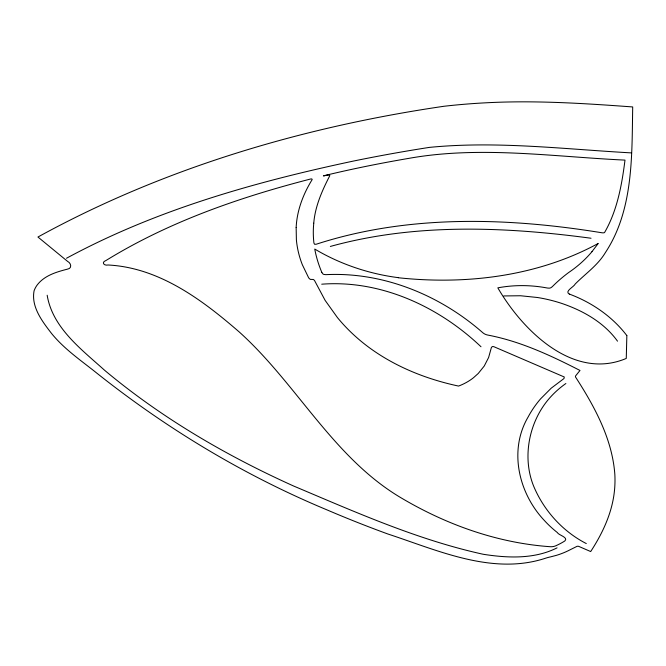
<?xml version="1.0" encoding="UTF-8"?>
<svg xmlns="http://www.w3.org/2000/svg" width="666" height="666" viewBox="0 0 666 666"><rect width="100%" height="100%" fill="white"/><g stroke="black" fill="none" stroke-linecap="round" stroke-linejoin="round"><path stroke-width="1" d="M626.856 335.448L626.265 358.433C573.093 380.96 522.269 330.045 497.835 287.845A113.178 93.723 9.9 0 1 547.385 288.028L549.15 288.162A4.454 3.688 9.9 0 0 550.973 287.67L552.256 286.713A171.928 142.366 9.9 0 1 568.731 272.477A134.515 111.389 9.9 0 0 591.966 251.681M591.957 251.673L598.226 243.456C537.67 276.398 466.192 285.006 398.335 277.747M66.5 258.25C155.827 209.882 254.603 182.018 353.513 161.047A1426.331 1181.084 9.9 0 1 429.412 147.386C496.678 140.759 564.31 149.176 631.526 152.897M557.067 547.868C534.323 559.298 507.683 558.1 483.208 554.27C417.482 539.86 355.361 512.046 293.573 486.005C226.04 455.536 161.405 417.865 104.504 370.196C81.485 349.392 52.522 327.847 47.169 295.229M330.344 246.445C415.043 222.993 504.745 226.656 591.033 238.245M321.72 284.191C380.827 279.712 438.786 306.593 481.002 346.753M503.754 295.945L520.571 295.754L537.395 297.494A129.296 107.059 9.9 0 1 561.829 303.446C583.233 310.714 604.087 322.527 617.515 341.175M569.347 294.131C564.119 291.333 574.009 286.871 575.199 284.016C585.489 273.634 597.877 265.268 605.494 252.422C633.541 209.773 631.826 155.736 632.7 106.943C584.232 103.397 535.589 100.225 486.988 102.747A588.677 487.462 9.9 0 0 443.889 106.277C302.839 126.923 163.228 168.19 37.937 237.021L67.566 261.363C71.154 263.053 72.369 268.481 67.433 269.156C56.402 271.969 44.364 275.524 37.171 285.015A31.51 26.091 9.9 0 0 34.074 290.834C30.994 306.951 42.458 321.678 51.74 333.699C63.628 348.243 79.021 359.132 93.681 370.637C164.594 427.439 242.882 474.858 326.84 509.823A1021.353 845.745 9.9 0 0 388.003 534.049C437.504 550.249 492.024 575.491 544.896 558.433A43.931 36.372 9.9 0 1 550.566 556.876L556.468 555.336A78.63 65.11 9.9 0 0 570.138 549.766L577.089 546.303A4.504 3.73 9.9 0 1 578.596 546.32L590.684 551.556C601.631 534.765 610.58 516.25 613.736 496.295A151.007 125.041 9.9 0 0 614.843 474.458C612.254 438.728 594.397 406.252 575.432 376.856A3.147 2.606 9.9 0 1 575.707 375.766L579.994 370.463C550.707 355.469 520.429 341.283 487.903 335.09A9.482 7.85 9.9 0 1 482.7 332.634C439.96 295.096 383.216 271.786 325.882 274.658L323.876 274.425A2.997 2.481 9.9 0 1 322.852 273.859L321.795 272.394M586.288 543.564C562.554 531.368 543.672 510.389 533.491 485.78C522.485 458.141 528.496 424.683 546.786 401.44A111.497 92.324 9.9 0 1 565.867 383.516M569.372 294.081A121.195 100.358 9.9 0 1 626.773 335.489M398.343 277.664A184.723 152.955 9.9 0 1 314.743 249.051A148.093 122.627 9.9 0 0 321.828 272.386M296.154 227.456L296.387 239.818A121.828 100.882 9.9 0 0 302.339 264.735L308.716 277.93L310.264 279.395L313.378 279.479L314.469 280.394L325.133 300.391L337.437 317.582A176.615 146.245 9.9 0 0 369.106 347.519C395.537 366.916 426.606 379.262 458.549 386.072A58.941 48.809 9.9 0 0 473.384 377.822L478.238 373.484L484.249 366.017L488.603 357.534L491.425 347.402L492.382 346.545L493.697 346.628L564.277 376.989L563.977 378.546L551.207 388.186L540.617 398.826A133.508 110.548 9.9 0 0 528.196 416.866C508.449 450.341 518.672 493.256 544.322 520.446A106.96 88.57 9.9 0 0 557.384 532.575C558.333 535.098 568.822 537.337 564.801 540.992A75.491 62.512 9.9 0 1 555.802 545.779A10.906 9.033 9.9 0 1 550.083 546.703C497.743 542.998 447.061 524.95 402.048 498.409C333.491 458.375 297.086 383.999 239.285 332.009C202.148 299.783 159.216 267.657 108.208 265.001C103.896 266.009 100.949 262.229 106.119 260.423C168.856 221.778 239.219 197.427 310.248 179.096C310.831 178.929 312.321 178.588 312.138 179.637C303.221 194.047 296.961 210.398 296.154 227.456M313.753 223.177L313.445 227.189A133.591 110.623 9.9 0 0 313.919 243.032L314.61 244.289L316.225 244.231C408.283 214.352 507.775 217.416 602.264 232.825L603.779 232.825A2.439 2.015 9.9 0 0 604.578 232.501C617.232 210.647 621.853 184.932 624.991 160.106C553.313 156.768 480.552 145.646 409.232 158.292C380.444 163.203 351.79 168.956 323.418 175.849C323.093 176.565 328.604 173.909 329.828 175.616C322.194 190.451 315.118 206.244 313.753 223.177"/></g></svg>
